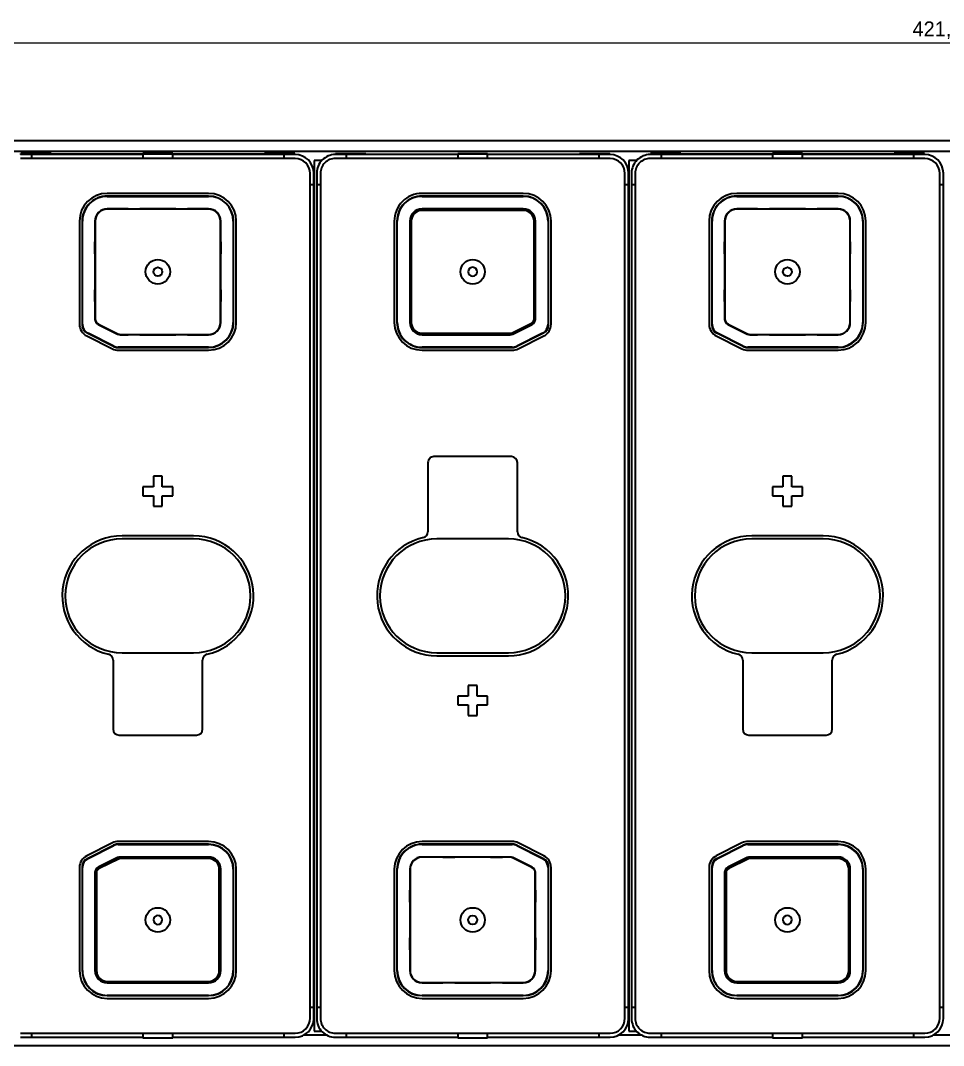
# Model space of a CAD drawing. Extents: x -1334 to -16, y -214 to 699.
# Drawn here: x -1161.3 to -1006.5, y 168.7 to 340.6 of the extents above; entities that cross this region are included whole.
import ezdxf

# ---------------------------------------------------------------- set-up
doc = ezdxf.new("R2010")
doc.units = 0
doc.dimstyles.get("Standard").update_dxf_attribs({"dimtxt": 0.18, "dimasz": 0.18, "dimexe": 0.18, "dimexo": 0.0625, "dimgap": 0.09, "dimtad": 0, "dimtih": 1, "dimtoh": 1, "dimdec": 4, "dimzin": 0, "dimdsep": 46, "dimtxsty": 'Standard', "dimcen": 0.09, "dimadec": 0, "dimazin": 0, "dimtfac": 1, "dimtdec": 4, "dimtofl": 0, "dimtmove": 0, "dimatfit": 3, "dimfxl": 1, "dimtolj": 1, "dimtzin": 0, "dimarcsym": 0})

# ---------------------------------------------------------------- blocks, each defined once
blk = doc.blocks.new('*D1')
at = {"color": 0, "lineweight": -2, "transparency": 16777216}
for p, q in [((-1217.27, 313.78), (-1217.27, 338.17)), ((-795.82, 313.78), (-795.82, 338.17)), ((-1214.77, 336.92), (-798.32, 336.92))]:
    blk.add_line(p, q, dxfattribs=at)
at = {"color": 0, "transparency": 16777216}
for points in [[(-1214.77, 337.34), (-1214.77, 336.5), (-1217.27, 336.92)], [(-798.32, 337.34), (-798.32, 336.5), (-795.82, 336.92)]]:
    blk.add_solid(points, dxfattribs=at)
at = {"layer": 'Defpoints', "color": 0, "transparency": 16777216}
for p in [(-795.82, 336.92), (-1217.27, 313.16), (-795.82, 313.16)]:
    blk.add_point(p, dxfattribs=at)
at = {"color": 0, "transparency": 16777216, "insert": (-1006.55, 339), "char_height": 2.5, "attachment_point": 5}
blk.add_mtext('421,45', dxfattribs=at)

msp = doc.modelspace()

# ---------------------------------------------------------------- linework, layer by layer
at = {"color": 7, "lineweight": 35}
for p, q in [((-1220.695, 320.538), (-791.695, 320.538)), ((-1217.771, 318.738), (-794.711, 318.738)), ((-1115.241, 317.498), (-1161.341, 317.498)), ((-1112.081, 317.148), (-1112.081, 171.148)), ((-1062.421, 317.498), (-1108.521, 317.498)), ((-1059.261, 317.148), (-1059.261, 171.148)), ((-1009.601, 317.498), (-1055.701, 317.498)), ((-1112.741, 173.298), (-1112.741, 314.998)), ((-1111.021, 314.998), (-1111.021, 173.298)), ((-1059.921, 173.298), (-1059.921, 314.998)), ((-1058.201, 314.998), (-1058.201, 173.298)), ((-1007.101, 173.298), (-1007.101, 314.998)), ((-1112.131, 175.138), (-1112.131, 313.158)), ((-1111.631, 313.158), (-1111.631, 175.138)), ((-1059.311, 175.138), (-1059.311, 313.158)), ((-1058.811, 313.158), (-1058.811, 175.138)), ((-1006.491, 175.138), (-1006.491, 313.158)), ((-1161.341, 170.798), (-1115.241, 170.798)), ((-1108.521, 170.798), (-1062.421, 170.798)), ((-1055.701, 170.798), (-1009.601, 170.798)), ((-1220.695, 168.738), (-791.695, 168.738))]:
    msp.add_line(p, q, dxfattribs=at)
at = {"color": 7, "lineweight": 35, "ltscale": 0.04725}
for p, q in [((-1159.451, 318.158), (-1161.341, 318.158)), ((-1115.241, 318.158), (-1117.131, 318.158)), ((-1106.631, 318.158), (-1108.521, 318.158)), ((-1062.421, 318.158), (-1064.311, 318.158)), ((-1053.811, 318.158), (-1055.701, 318.158)), ((-1009.601, 318.158), (-1011.491, 318.158)), ((-1112.131, 313.158), (-1112.131, 315.048)), ((-1111.631, 315.048), (-1111.631, 313.158)), ((-1059.311, 313.158), (-1059.311, 315.048)), ((-1058.811, 315.048), (-1058.811, 313.158)), ((-1006.491, 313.158), (-1006.491, 315.048)), ((-1112.131, 173.248), (-1112.131, 175.138)), ((-1111.631, 175.138), (-1111.631, 173.248)), ((-1059.311, 173.248), (-1059.311, 175.138)), ((-1058.811, 175.138), (-1058.811, 173.248)), ((-1006.491, 173.248), (-1006.491, 175.138)), ((-1161.341, 170.138), (-1159.451, 170.138)), ((-1117.131, 170.138), (-1115.241, 170.138)), ((-1108.521, 170.138), (-1106.631, 170.138)), ((-1064.311, 170.138), (-1062.421, 170.138)), ((-1055.701, 170.138), (-1053.811, 170.138)), ((-1011.491, 170.138), (-1009.601, 170.138))]:
    msp.add_line(p, q, dxfattribs=at)
at = {"color": 7, "lineweight": 35, "ltscale": 0.00475}
for p, q in [((-1161.292, 318.158), (-1161.292, 318.348)), ((-1115.292, 318.158), (-1115.292, 318.348)), ((-1108.471, 318.158), (-1108.471, 318.348)), ((-1062.471, 318.158), (-1062.471, 318.348)), ((-1055.651, 318.158), (-1055.651, 318.348)), ((-1009.651, 318.158), (-1009.651, 318.348))]:
    msp.add_line(p, q, dxfattribs=at)
at = {"color": 7, "lineweight": 35, "ltscale": 0.127252}
for p, q in [((-1156.201, 318.348), (-1161.292, 318.348)), ((-1050.561, 318.348), (-1055.651, 318.348))]:
    msp.add_line(p, q, dxfattribs=at)
at = {"color": 7, "lineweight": 35, "ltscale": 0.466498}
for p, q in [((-1140.792, 318.158), (-1159.451, 318.158)), ((-1035.151, 318.158), (-1053.811, 318.158)), ((-1159.451, 170.138), (-1140.792, 170.138)), ((-1053.811, 170.138), (-1035.151, 170.138))]:
    msp.add_line(p, q, dxfattribs=at)
at = {"color": 7, "lineweight": 35, "ltscale": 0.0165}
for p, q in [((-1159.451, 317.498), (-1159.451, 318.158)), ((-1117.131, 318.158), (-1117.131, 317.498)), ((-1106.631, 317.498), (-1106.631, 318.158)), ((-1064.311, 318.158), (-1064.311, 317.498)), ((-1053.811, 317.498), (-1053.811, 318.158)), ((-1011.491, 318.158), (-1011.491, 317.498)), ((-1159.451, 170.138), (-1159.451, 170.798)), ((-1117.131, 170.798), (-1117.131, 170.138)), ((-1106.631, 170.138), (-1106.631, 170.798)), ((-1064.311, 170.798), (-1064.311, 170.138)), ((-1053.811, 170.138), (-1053.811, 170.798)), ((-1011.491, 170.798), (-1011.491, 170.138))]:
    msp.add_line(p, q, dxfattribs=at)
at = {"color": 7, "lineweight": 35, "ltscale": 0.0025}
for p, q in [((-1156.201, 318.248), (-1156.201, 318.348)), ((-1140.792, 318.248), (-1140.792, 318.348)), ((-1135.792, 318.248), (-1135.792, 318.348)), ((-1120.381, 318.248), (-1120.381, 318.348)), ((-1103.381, 318.248), (-1103.381, 318.348)), ((-1087.971, 318.248), (-1087.971, 318.348)), ((-1082.971, 318.248), (-1082.971, 318.348)), ((-1067.561, 318.248), (-1067.561, 318.348)), ((-1050.561, 318.248), (-1050.561, 318.348)), ((-1035.151, 318.248), (-1035.151, 318.348)), ((-1030.151, 318.248), (-1030.151, 318.348)), ((-1014.741, 318.248), (-1014.741, 318.348))]:
    msp.add_line(p, q, dxfattribs=at)
at = {"color": 7, "lineweight": 35, "ltscale": 0.385248}
for p, q in [((-1140.792, 318.248), (-1156.201, 318.248)), ((-1035.151, 318.248), (-1050.561, 318.248))]:
    msp.add_line(p, q, dxfattribs=at)
at = {"color": 7, "lineweight": 35, "ltscale": 0.125}
for p, q in [((-1135.792, 318.348), (-1140.792, 318.348)), ((-1135.792, 318.248), (-1140.792, 318.248)), ((-1087.971, 318.348), (-1082.971, 318.348)), ((-1082.971, 318.248), (-1087.971, 318.248)), ((-1030.151, 318.348), (-1035.151, 318.348)), ((-1030.151, 318.248), (-1035.151, 318.248)), ((-1140.792, 170.048), (-1135.792, 170.048)), ((-1087.971, 170.048), (-1082.971, 170.048)), ((-1035.151, 170.048), (-1030.151, 170.048))]:
    msp.add_line(p, q, dxfattribs=at)
at = {"color": 7, "lineweight": 35, "ltscale": 0.01875}
for p, q in [((-1140.792, 318.248), (-1140.792, 317.498)), ((-1135.792, 317.498), (-1135.792, 318.248)), ((-1087.971, 318.248), (-1087.971, 317.498)), ((-1082.971, 317.498), (-1082.971, 318.248)), ((-1035.151, 318.248), (-1035.151, 317.498)), ((-1030.151, 317.498), (-1030.151, 318.248)), ((-1140.792, 170.798), (-1140.792, 170.048)), ((-1135.792, 170.048), (-1135.792, 170.798)), ((-1087.971, 170.798), (-1087.971, 170.048)), ((-1082.971, 170.048), (-1082.971, 170.798)), ((-1035.151, 170.798), (-1035.151, 170.048)), ((-1030.151, 170.048), (-1030.151, 170.798))]:
    msp.add_line(p, q, dxfattribs=at)
at = {"color": 7, "lineweight": 35, "ltscale": 0.385251}
for p, q in [((-1120.381, 318.248), (-1135.792, 318.248)), ((-1103.381, 318.248), (-1087.971, 318.248)), ((-1082.971, 318.248), (-1067.561, 318.248)), ((-1014.741, 318.248), (-1030.151, 318.248))]:
    msp.add_line(p, q, dxfattribs=at)
at = {"color": 7, "lineweight": 35, "ltscale": 0.466501}
for p, q in [((-1117.131, 318.158), (-1135.792, 318.158)), ((-1087.971, 318.158), (-1106.631, 318.158)), ((-1064.311, 318.158), (-1082.971, 318.158)), ((-1011.491, 318.158), (-1030.151, 318.158)), ((-1135.792, 170.138), (-1117.131, 170.138)), ((-1106.631, 170.138), (-1087.971, 170.138)), ((-1082.971, 170.138), (-1064.311, 170.138)), ((-1030.151, 170.138), (-1011.491, 170.138))]:
    msp.add_line(p, q, dxfattribs=at)
at = {"color": 7, "lineweight": 35, "ltscale": 0.127249}
for p, q in [((-1115.292, 318.348), (-1120.381, 318.348)), ((-1108.471, 318.348), (-1103.381, 318.348)), ((-1067.561, 318.348), (-1062.471, 318.348)), ((-1009.651, 318.348), (-1014.741, 318.348))]:
    msp.add_line(p, q, dxfattribs=at)
at = {"color": 7, "lineweight": 35, "ltscale": 0.03165}
for p, q in [((-1110.815, 317.148), (-1112.081, 317.148)), ((-1112.081, 171.148), (-1110.815, 171.148))]:
    msp.add_line(p, q, dxfattribs=at)
at = {"color": 7, "lineweight": 35, "ltscale": 0.031653}
for p, q in [((-1057.995, 317.148), (-1059.261, 317.148)), ((-1059.261, 171.148), (-1057.995, 171.148))]:
    msp.add_line(p, q, dxfattribs=at)
at = {"color": 7, "lineweight": 35, "ltscale": 0.01525}
for p, q in [((-1112.741, 313.158), (-1112.131, 313.158)), ((-1111.631, 313.158), (-1111.021, 313.158)), ((-1059.921, 313.158), (-1059.311, 313.158)), ((-1058.811, 313.158), (-1058.201, 313.158)), ((-1007.101, 313.158), (-1006.491, 313.158)), ((-1112.131, 175.138), (-1112.741, 175.138)), ((-1111.021, 175.138), (-1111.631, 175.138)), ((-1059.311, 175.138), (-1059.921, 175.138)), ((-1058.201, 175.138), (-1058.811, 175.138)), ((-1006.491, 175.138), (-1007.101, 175.138))]:
    msp.add_line(p, q, dxfattribs=at)
at = {"color": 7, "lineweight": 35, "ltscale": 0.425}
for p, q in [((-1129.792, 311.648), (-1146.792, 311.648)), ((-1129.792, 311.198), (-1146.792, 311.198)), ((-1076.971, 311.648), (-1093.971, 311.648)), ((-1076.971, 311.198), (-1093.971, 311.198)), ((-1024.151, 311.648), (-1041.151, 311.648)), ((-1024.151, 311.198), (-1041.151, 311.198)), ((-1146.792, 311.148), (-1129.792, 311.148)), ((-1093.971, 311.148), (-1076.971, 311.148)), ((-1041.151, 311.148), (-1024.151, 311.148)), ((-1129.792, 308.998), (-1146.792, 308.998)), ((-1076.971, 309.048), (-1093.971, 309.048)), ((-1076.971, 308.998), (-1093.971, 308.998)), ((-1076.971, 308.798), (-1093.971, 308.798)), ((-1024.151, 308.998), (-1041.151, 308.998)), ((-1127.792, 289.998), (-1127.792, 306.998)), ((-1125.641, 306.998), (-1125.641, 289.998)), ((-1125.591, 289.998), (-1125.591, 306.998)), ((-1125.141, 289.998), (-1125.141, 306.998)), ((-1098.621, 306.998), (-1098.621, 289.998)), ((-1098.171, 306.998), (-1098.171, 289.998)), ((-1098.121, 289.998), (-1098.121, 306.998)), ((-1096.021, 306.998), (-1096.021, 289.998)), ((-1095.971, 306.998), (-1095.971, 289.998)), ((-1095.771, 306.998), (-1095.771, 289.998)), ((-1022.151, 289.998), (-1022.151, 306.998)), ((-1020.001, 306.998), (-1020.001, 289.998)), ((-1019.951, 289.998), (-1019.951, 306.998)), ((-1019.501, 289.998), (-1019.501, 306.998)), ((-1127.991, 181.298), (-1127.991, 198.298)), ((-1127.792, 181.298), (-1127.792, 198.298)), ((-1127.741, 181.298), (-1127.741, 198.298)), ((-1125.641, 198.298), (-1125.641, 181.298)), ((-1125.591, 181.298), (-1125.591, 198.298)), ((-1125.141, 181.298), (-1125.141, 198.298)), ((-1098.621, 198.298), (-1098.621, 181.298)), ((-1098.171, 198.298), (-1098.171, 181.298)), ((-1098.121, 181.298), (-1098.121, 198.298)), ((-1095.971, 198.298), (-1095.971, 181.298)), ((-1022.351, 181.298), (-1022.351, 198.298)), ((-1022.151, 181.298), (-1022.151, 198.298)), ((-1022.101, 181.298), (-1022.101, 198.298)), ((-1020.001, 198.298), (-1020.001, 181.298)), ((-1019.951, 181.298), (-1019.951, 198.298)), ((-1019.501, 181.298), (-1019.501, 198.298)), ((-1146.792, 179.498), (-1129.792, 179.498)), ((-1146.792, 179.298), (-1129.792, 179.298)), ((-1146.792, 179.248), (-1129.792, 179.248)), ((-1093.971, 179.298), (-1076.971, 179.298)), ((-1041.151, 179.498), (-1024.151, 179.498)), ((-1041.151, 179.298), (-1024.151, 179.298)), ((-1041.151, 179.248), (-1024.151, 179.248)), ((-1129.792, 177.148), (-1146.792, 177.148)), ((-1146.792, 177.098), (-1129.792, 177.098)), ((-1076.971, 177.148), (-1093.971, 177.148)), ((-1093.971, 177.098), (-1076.971, 177.098)), ((-1024.151, 177.148), (-1041.151, 177.148)), ((-1041.151, 177.098), (-1024.151, 177.098)), ((-1146.792, 176.648), (-1129.792, 176.648)), ((-1093.971, 176.648), (-1076.971, 176.648)), ((-1041.151, 176.648), (-1024.151, 176.648))]:
    msp.add_line(p, q, dxfattribs=at)
at = {"color": 7, "lineweight": 35, "ltscale": 0.0875}
for p, q in [((-1143.292, 309.048), (-1146.792, 309.048)), ((-1129.792, 309.048), (-1133.292, 309.048)), ((-1037.651, 309.048), (-1041.151, 309.048)), ((-1024.151, 309.048), (-1027.651, 309.048)), ((-1148.841, 306.998), (-1148.841, 303.498)), ((-1127.741, 303.498), (-1127.741, 306.998)), ((-1043.201, 306.998), (-1043.201, 303.498)), ((-1022.101, 303.498), (-1022.101, 306.998)), ((-1127.741, 289.998), (-1127.741, 293.498)), ((-1022.101, 289.998), (-1022.101, 293.498)), ((-1133.292, 287.948), (-1129.792, 287.948)), ((-1027.651, 287.948), (-1024.151, 287.948)), ((-1090.471, 200.348), (-1093.971, 200.348)), ((-1096.021, 198.298), (-1096.021, 194.798)), ((-1096.021, 184.798), (-1096.021, 181.298)), ((-1074.921, 181.298), (-1074.921, 184.798)), ((-1093.971, 179.248), (-1090.471, 179.248)), ((-1080.471, 179.248), (-1076.971, 179.248))]:
    msp.add_line(p, q, dxfattribs=at)
at = {"color": 7, "lineweight": 35, "ltscale": 0.05}
for p, q in [((-1143.292, 309.048), (-1141.292, 309.048)), ((-1135.292, 309.048), (-1133.292, 309.048)), ((-1037.651, 309.048), (-1035.651, 309.048)), ((-1029.651, 309.048), (-1027.651, 309.048)), ((-1148.841, 301.498), (-1148.841, 303.498)), ((-1127.741, 303.498), (-1127.741, 301.498)), ((-1043.201, 301.498), (-1043.201, 303.498)), ((-1022.101, 303.498), (-1022.101, 301.498)), ((-1148.841, 293.498), (-1148.841, 295.498)), ((-1127.741, 295.498), (-1127.741, 293.498)), ((-1043.201, 293.498), (-1043.201, 295.498)), ((-1022.101, 295.498), (-1022.101, 293.498)), ((-1141.292, 287.948), (-1143.292, 287.948)), ((-1133.292, 287.948), (-1135.292, 287.948)), ((-1035.651, 287.948), (-1037.651, 287.948)), ((-1027.651, 287.948), (-1029.651, 287.948)), ((-1090.471, 200.348), (-1088.471, 200.348)), ((-1082.471, 200.348), (-1080.471, 200.348)), ((-1096.021, 192.798), (-1096.021, 194.798)), ((-1074.921, 194.798), (-1074.921, 192.798)), ((-1096.021, 184.798), (-1096.021, 186.798)), ((-1074.921, 186.798), (-1074.921, 184.798)), ((-1088.471, 179.248), (-1090.471, 179.248)), ((-1080.471, 179.248), (-1082.471, 179.248))]:
    msp.add_line(p, q, dxfattribs=at)
at = {"color": 7, "lineweight": 35, "ltscale": 0.00125}
for p, q in [((-1143.292, 308.998), (-1143.292, 309.048)), ((-1141.292, 309.048), (-1141.292, 308.998)), ((-1135.292, 308.998), (-1135.292, 309.048)), ((-1133.292, 309.048), (-1133.292, 308.998)), ((-1037.651, 308.998), (-1037.651, 309.048)), ((-1035.651, 309.048), (-1035.651, 308.998)), ((-1029.651, 308.998), (-1029.651, 309.048)), ((-1027.651, 309.048), (-1027.651, 308.998)), ((-1143.292, 287.948), (-1143.292, 287.998)), ((-1141.292, 287.998), (-1141.292, 287.948)), ((-1135.292, 287.948), (-1135.292, 287.998)), ((-1133.292, 287.998), (-1133.292, 287.948)), ((-1037.651, 287.948), (-1037.651, 287.998)), ((-1035.651, 287.998), (-1035.651, 287.948)), ((-1029.651, 287.948), (-1029.651, 287.998)), ((-1027.651, 287.998), (-1027.651, 287.948)), ((-1090.471, 200.298), (-1090.471, 200.348)), ((-1088.471, 200.348), (-1088.471, 200.298)), ((-1082.471, 200.298), (-1082.471, 200.348)), ((-1080.471, 200.348), (-1080.471, 200.298)), ((-1090.471, 179.248), (-1090.471, 179.298)), ((-1088.471, 179.298), (-1088.471, 179.248)), ((-1082.471, 179.248), (-1082.471, 179.298)), ((-1080.471, 179.298), (-1080.471, 179.248))]:
    msp.add_line(p, q, dxfattribs=at)
at = {"color": 7, "lineweight": 35, "ltscale": 0.15}
for p, q in [((-1135.292, 309.048), (-1141.292, 309.048)), ((-1029.651, 309.048), (-1035.651, 309.048)), ((-1148.841, 301.498), (-1148.841, 295.498)), ((-1127.741, 295.498), (-1127.741, 301.498)), ((-1043.201, 301.498), (-1043.201, 295.498)), ((-1022.101, 295.498), (-1022.101, 301.498)), ((-1141.292, 287.948), (-1135.292, 287.948)), ((-1035.651, 287.948), (-1029.651, 287.948)), ((-1082.471, 200.348), (-1088.471, 200.348)), ((-1096.021, 192.798), (-1096.021, 186.798)), ((-1074.921, 186.798), (-1074.921, 192.798)), ((-1088.471, 179.248), (-1082.471, 179.248))]:
    msp.add_line(p, q, dxfattribs=at)
at = {"color": 7, "lineweight": 13, "ltscale": 0.005}
for p, q in [((-1093.971, 308.798), (-1093.971, 308.998)), ((-1076.971, 308.798), (-1076.971, 308.998)), ((-1093.971, 288.198), (-1093.971, 287.998)), ((-1079.208, 288.198), (-1079.208, 287.998)), ((-1144.555, 200.098), (-1144.555, 200.298)), ((-1129.792, 200.098), (-1129.792, 200.298)), ((-1038.915, 200.098), (-1038.915, 200.298)), ((-1024.151, 200.098), (-1024.151, 200.298)), ((-1148.149, 198.395), (-1148.239, 198.574)), ((-1146.792, 179.498), (-1146.792, 179.298)), ((-1129.792, 179.498), (-1129.792, 179.298)), ((-1041.151, 179.498), (-1041.151, 179.298)), ((-1024.151, 179.498), (-1024.151, 179.298))]:
    msp.add_line(p, q, dxfattribs=at)
at = {"color": 7, "lineweight": 35, "ltscale": 0.43243}
for p, q in [((-1151.441, 306.998), (-1151.441, 289.7)), ((-1150.941, 289.7), (-1150.941, 306.998)), ((-1072.821, 306.998), (-1072.821, 289.7)), ((-1072.321, 289.7), (-1072.321, 306.998)), ((-1045.802, 306.998), (-1045.802, 289.7)), ((-1045.302, 289.7), (-1045.302, 306.998))]:
    msp.add_line(p, q, dxfattribs=at)
at = {"color": 7, "lineweight": 35, "ltscale": 0.436823}
for p, q in [((-1150.991, 306.998), (-1150.991, 289.525)), ((-1072.771, 289.525), (-1072.771, 306.998)), ((-1045.351, 306.998), (-1045.351, 289.525))]:
    msp.add_line(p, q, dxfattribs=at)
at = {"color": 7, "lineweight": 35, "ltscale": 0.40955}
for p, q in [((-1148.792, 306.998), (-1148.792, 290.616)), ((-1075.171, 290.616), (-1075.171, 306.998)), ((-1074.971, 290.616), (-1074.971, 306.998)), ((-1043.151, 306.998), (-1043.151, 290.616))]:
    msp.add_line(p, q, dxfattribs=at)
at = {"color": 7, "lineweight": 13, "ltscale": 0.004999}
for p, q in [((-1095.771, 306.998), (-1095.971, 306.998)), ((-1075.171, 306.998), (-1074.971, 306.998)), ((-1075.171, 290.616), (-1074.971, 290.616)), ((-1095.771, 289.998), (-1095.971, 289.998)), ((-1075.614, 289.9), (-1075.524, 289.721)), ((-1039.273, 200.013), (-1039.363, 200.192)), ((-1127.991, 198.298), (-1127.792, 198.298)), ((-1042.509, 198.395), (-1042.599, 198.574)), ((-1022.351, 198.298), (-1022.151, 198.298)), ((-1127.991, 181.298), (-1127.792, 181.298)), ((-1022.351, 181.298), (-1022.151, 181.298))]:
    msp.add_line(p, q, dxfattribs=at)
at = {"color": 7, "lineweight": 35, "ltscale": 0.410799}
for p, q in [((-1074.921, 290.566), (-1074.921, 306.998)), ((-1148.841, 197.73), (-1148.841, 181.298)), ((-1043.201, 197.73), (-1043.201, 181.298))]:
    msp.add_line(p, q, dxfattribs=at)
at = {"color": 7, "lineweight": 35, "ltscale": 0.001248}
for p, q in [((-1148.841, 303.498), (-1148.792, 303.498)), ((-1043.201, 303.498), (-1043.151, 303.498)), ((-1148.792, 301.498), (-1148.841, 301.498)), ((-1043.151, 301.498), (-1043.201, 301.498)), ((-1148.841, 295.498), (-1148.792, 295.498)), ((-1043.201, 295.498), (-1043.151, 295.498)), ((-1148.792, 293.498), (-1148.841, 293.498)), ((-1043.151, 293.498), (-1043.201, 293.498))]:
    msp.add_line(p, q, dxfattribs=at)
at = {"color": 7, "lineweight": 35, "ltscale": 0.001251}
for p, q in [((-1127.792, 303.498), (-1127.741, 303.498)), ((-1022.151, 303.498), (-1022.101, 303.498)), ((-1127.741, 301.498), (-1127.792, 301.498)), ((-1022.101, 301.498), (-1022.151, 301.498)), ((-1127.792, 295.498), (-1127.741, 295.498)), ((-1022.151, 295.498), (-1022.101, 295.498)), ((-1127.741, 293.498), (-1127.792, 293.498)), ((-1022.101, 293.498), (-1022.151, 293.498)), ((-1096.021, 194.798), (-1095.971, 194.798)), ((-1074.971, 194.798), (-1074.921, 194.798)), ((-1095.971, 192.798), (-1096.021, 192.798)), ((-1074.921, 192.798), (-1074.971, 192.798)), ((-1096.021, 186.798), (-1095.971, 186.798)), ((-1074.971, 186.798), (-1074.921, 186.798)), ((-1095.971, 184.798), (-1096.021, 184.798)), ((-1074.921, 184.798), (-1074.971, 184.798))]:
    msp.add_line(p, q, dxfattribs=at)
at = {"color": 7, "lineweight": 35, "ltscale": 0.073299}
for p, q in [((-1148.841, 293.498), (-1148.841, 290.566)), ((-1043.201, 293.498), (-1043.201, 290.566)), ((-1074.921, 194.798), (-1074.921, 197.73))]:
    msp.add_line(p, q, dxfattribs=at)
at = {"color": 7, "lineweight": 35, "ltscale": 0.090451}
for p, q in [((-1148.289, 289.671), (-1145.053, 288.053)), ((-1148.239, 289.721), (-1145.003, 288.103)), ((-1078.85, 288.282), (-1075.614, 289.9)), ((-1078.71, 288.053), (-1075.474, 289.671)), ((-1042.649, 289.671), (-1039.413, 288.053)), ((-1042.599, 289.721), (-1039.363, 288.103)), ((-1145.053, 200.242), (-1148.289, 198.624)), ((-1145.003, 200.192), (-1148.239, 198.574)), ((-1144.913, 200.013), (-1148.149, 198.395)), ((-1075.474, 198.624), (-1078.71, 200.242)), ((-1039.413, 200.242), (-1042.649, 198.624)), ((-1039.363, 200.192), (-1042.599, 198.574)), ((-1039.273, 200.013), (-1042.509, 198.395))]:
    msp.add_line(p, q, dxfattribs=at)
at = {"color": 7, "lineweight": 35, "ltscale": 0.090449}
for p, q in [((-1078.76, 288.103), (-1075.524, 289.721)), ((-1075.524, 198.574), (-1078.76, 200.192))]:
    msp.add_line(p, q, dxfattribs=at)
at = {"color": 7, "lineweight": 35, "ltscale": 0.120347}
for p, q in [((-1150.225, 287.733), (-1145.92, 285.58)), ((-1145.92, 202.715), (-1150.225, 200.563))]:
    msp.add_line(p, q, dxfattribs=at)
at = {"color": 7, "lineweight": 35, "ltscale": 0.124496}
for p, q in [((-1145.708, 285.956), (-1150.162, 288.183)), ((-1073.601, 288.183), (-1078.055, 285.956)), ((-1040.068, 285.956), (-1044.522, 288.183)), ((-1150.162, 200.112), (-1145.708, 202.339)), ((-1078.055, 202.339), (-1073.601, 200.112)), ((-1044.522, 200.112), (-1040.068, 202.339))]:
    msp.add_line(p, q, dxfattribs=at)
at = {"color": 7, "lineweight": 35, "ltscale": 0.120344}
for p, q in [((-1145.696, 286.027), (-1150.002, 288.18)), ((-1073.761, 288.18), (-1078.067, 286.027)), ((-1077.843, 285.58), (-1073.538, 287.733)), ((-1044.585, 287.733), (-1040.28, 285.58)), ((-1040.056, 286.027), (-1044.362, 288.18)), ((-1150.002, 200.115), (-1145.696, 202.268)), ((-1078.067, 202.268), (-1073.761, 200.115)), ((-1073.538, 200.563), (-1077.843, 202.715)), ((-1040.28, 202.715), (-1044.585, 200.563)), ((-1044.362, 200.115), (-1040.056, 202.268))]:
    msp.add_line(p, q, dxfattribs=at)
at = {"color": 7, "lineweight": 35, "ltscale": 0.032846}
for p, q in [((-1144.605, 287.948), (-1143.292, 287.948)), ((-1038.965, 287.948), (-1037.651, 287.948))]:
    msp.add_line(p, q, dxfattribs=at)
at = {"color": 7, "lineweight": 35, "ltscale": 0.369098}
for p, q in [((-1144.555, 287.998), (-1129.792, 287.998)), ((-1093.971, 288.198), (-1079.208, 288.198)), ((-1093.971, 287.998), (-1079.208, 287.998)), ((-1038.915, 287.998), (-1024.151, 287.998)), ((-1129.792, 200.298), (-1144.555, 200.298)), ((-1129.792, 200.098), (-1144.555, 200.098)), ((-1079.208, 200.298), (-1093.971, 200.298)), ((-1024.151, 200.298), (-1038.915, 200.298)), ((-1024.151, 200.098), (-1038.915, 200.098))]:
    msp.add_line(p, q, dxfattribs=at)
at = {"color": 7, "lineweight": 35, "ltscale": 0.370349}
msp.add_line((-1093.971, 287.948), (-1079.157, 287.948), dxfattribs=at)
at = {"color": 7, "lineweight": 13, "ltscale": 0.005001}
for p, q in [((-1078.85, 288.282), (-1078.76, 288.103)), ((-1144.913, 200.013), (-1145.003, 200.192))]:
    msp.add_line(p, q, dxfattribs=at)
at = {"color": 7, "lineweight": 35, "ltscale": 0.381146}
for p, q in [((-1145.037, 285.798), (-1129.792, 285.798)), ((-1093.971, 285.798), (-1078.726, 285.798)), ((-1039.397, 285.798), (-1024.151, 285.798)), ((-1129.792, 202.498), (-1145.037, 202.498)), ((-1078.726, 202.498), (-1093.971, 202.498)), ((-1024.151, 202.498), (-1039.397, 202.498))]:
    msp.add_line(p, q, dxfattribs=at)
at = {"color": 7, "lineweight": 35, "ltscale": 0.37861}
for p, q in [((-1129.792, 285.848), (-1144.936, 285.848)), ((-1078.827, 285.848), (-1093.971, 285.848)), ((-1024.151, 285.848), (-1039.296, 285.848)), ((-1144.936, 285.348), (-1129.792, 285.348)), ((-1093.971, 285.348), (-1078.827, 285.348)), ((-1039.296, 285.348), (-1024.151, 285.348)), ((-1129.792, 202.948), (-1144.936, 202.948)), ((-1078.827, 202.948), (-1093.971, 202.948)), ((-1024.151, 202.948), (-1039.296, 202.948)), ((-1144.936, 202.448), (-1129.792, 202.448)), ((-1093.971, 202.448), (-1078.827, 202.448)), ((-1039.296, 202.448), (-1024.151, 202.448))]:
    msp.add_line(p, q, dxfattribs=at)
at = {"color": 7, "lineweight": 35, "ltscale": 0.289663}
for p, q in [((-1092.971, 266.498), (-1092.971, 254.911)), ((-1077.971, 254.911), (-1077.971, 266.498)), ((-1145.792, 233.384), (-1145.792, 221.798)), ((-1130.792, 221.798), (-1130.792, 233.384)), ((-1040.151, 233.384), (-1040.151, 221.798)), ((-1025.151, 221.798), (-1025.151, 233.384))]:
    msp.add_line(p, q, dxfattribs=at)
at = {"color": 7, "lineweight": 35, "ltscale": 0.325}
for p, q in [((-1078.971, 267.498), (-1091.971, 267.498)), ((-1144.792, 220.798), (-1131.792, 220.798)), ((-1039.151, 220.798), (-1026.151, 220.798))]:
    msp.add_line(p, q, dxfattribs=at)
at = {"color": 7, "lineweight": 35, "ltscale": 0.04375}
for p, q in [((-1139.042, 264.198), (-1139.042, 262.448)), ((-1137.542, 262.448), (-1137.542, 264.198)), ((-1033.401, 264.198), (-1033.401, 262.448)), ((-1031.901, 262.448), (-1031.901, 264.198)), ((-1139.042, 262.448), (-1140.792, 262.448)), ((-1135.792, 262.448), (-1137.542, 262.448)), ((-1033.401, 262.448), (-1035.151, 262.448)), ((-1030.151, 262.448), (-1031.901, 262.448)), ((-1140.792, 260.948), (-1139.042, 260.948)), ((-1139.042, 260.948), (-1139.042, 259.198)), ((-1137.542, 260.948), (-1135.792, 260.948)), ((-1137.542, 259.198), (-1137.542, 260.948)), ((-1035.151, 260.948), (-1033.401, 260.948)), ((-1033.401, 260.948), (-1033.401, 259.198)), ((-1031.901, 260.948), (-1030.151, 260.948)), ((-1031.901, 259.198), (-1031.901, 260.948)), ((-1086.221, 229.098), (-1086.221, 227.348)), ((-1084.721, 227.348), (-1084.721, 229.098)), ((-1086.221, 227.348), (-1087.971, 227.348)), ((-1082.971, 227.348), (-1084.721, 227.348)), ((-1087.971, 225.848), (-1086.221, 225.848)), ((-1086.221, 225.848), (-1086.221, 224.098)), ((-1084.721, 225.848), (-1082.971, 225.848)), ((-1084.721, 224.098), (-1084.721, 225.848))]:
    msp.add_line(p, q, dxfattribs=at)
at = {"color": 7, "lineweight": 35, "ltscale": 0.0375}
for p, q in [((-1137.542, 264.198), (-1139.042, 264.198)), ((-1031.901, 264.198), (-1033.401, 264.198)), ((-1140.792, 262.448), (-1140.792, 260.948)), ((-1135.792, 260.948), (-1135.792, 262.448)), ((-1035.151, 262.448), (-1035.151, 260.948)), ((-1030.151, 260.948), (-1030.151, 262.448)), ((-1139.042, 259.198), (-1137.542, 259.198)), ((-1033.401, 259.198), (-1031.901, 259.198)), ((-1084.721, 229.098), (-1086.221, 229.098)), ((-1087.971, 227.348), (-1087.971, 225.848)), ((-1082.971, 225.848), (-1082.971, 227.348)), ((-1086.221, 224.098), (-1084.721, 224.098))]:
    msp.add_line(p, q, dxfattribs=at)
at = {"color": 7, "lineweight": 35, "ltscale": 0.3}
for p, q in [((-1132.292, 254.198), (-1144.292, 254.198)), ((-1132.292, 253.698), (-1144.292, 253.698)), ((-1079.471, 253.698), (-1091.471, 253.698)), ((-1026.651, 254.198), (-1038.651, 254.198)), ((-1026.651, 253.698), (-1038.651, 253.698)), ((-1144.292, 234.598), (-1132.292, 234.598)), ((-1091.471, 234.598), (-1079.471, 234.598)), ((-1091.471, 234.098), (-1079.471, 234.098)), ((-1038.651, 234.598), (-1026.651, 234.598))]:
    msp.add_line(p, q, dxfattribs=at)
at = {"color": 7, "lineweight": 35, "ltscale": 0.370346}
for p, q in [((-1129.792, 200.348), (-1144.605, 200.348)), ((-1024.151, 200.348), (-1038.965, 200.348))]:
    msp.add_line(p, q, dxfattribs=at)
at = {"color": 7, "lineweight": 35, "ltscale": 0.032849}
msp.add_line((-1079.157, 200.348), (-1080.471, 200.348), dxfattribs=at)
at = {"color": 7, "lineweight": 35, "ltscale": 0.432431}
for p, q in [((-1151.441, 198.595), (-1151.441, 181.298)), ((-1150.941, 181.298), (-1150.941, 198.595)), ((-1072.821, 198.595), (-1072.821, 181.298)), ((-1072.321, 181.298), (-1072.321, 198.595)), ((-1045.802, 198.595), (-1045.802, 181.298)), ((-1045.302, 181.298), (-1045.302, 198.595))]:
    msp.add_line(p, q, dxfattribs=at)
at = {"color": 7, "lineweight": 35, "ltscale": 0.436824}
for p, q in [((-1150.991, 198.771), (-1150.991, 181.298)), ((-1072.771, 181.298), (-1072.771, 198.771)), ((-1045.351, 198.771), (-1045.351, 181.298))]:
    msp.add_line(p, q, dxfattribs=at)
at = {"color": 7, "lineweight": 35, "ltscale": 0.409549}
for p, q in [((-1148.792, 197.68), (-1148.792, 181.298)), ((-1148.591, 197.68), (-1148.591, 181.298)), ((-1074.971, 181.298), (-1074.971, 197.68)), ((-1043.151, 197.68), (-1043.151, 181.298)), ((-1042.951, 197.68), (-1042.951, 181.298))]:
    msp.add_line(p, q, dxfattribs=at)
at = {"color": 7, "lineweight": 13, "ltscale": 0.005002}
for p, q in [((-1148.591, 197.68), (-1148.792, 197.68)), ((-1042.951, 197.68), (-1043.151, 197.68)), ((-1148.591, 181.298), (-1148.792, 181.298)), ((-1042.951, 181.298), (-1043.151, 181.298))]:
    msp.add_line(p, q, dxfattribs=at)
at = {"color": 7, "lineweight": 35, "ltscale": 0.091711}
msp.add_line((-1113.716, 170.538), (-1110.047, 170.538), dxfattribs=at)
at = {"color": 7, "lineweight": 35, "ltscale": 0.091708}
msp.add_line((-1060.896, 170.538), (-1057.227, 170.538), dxfattribs=at)
at = {"color": 7, "lineweight": 35, "ltscale": 0.09171}
msp.add_line((-1008.076, 170.538), (-1004.407, 170.538), dxfattribs=at)
at = {"color": 7, "lineweight": 35}
for centre, radius in [((-1138.292, 298.498), 2.05), ((-1138.292, 298.498), 0.75), ((-1085.471, 298.498), 2.05), ((-1032.651, 298.498), 2.05), ((-1032.651, 298.498), 0.75), ((-1138.292, 189.798), 2.05), ((-1085.471, 189.798), 2.05), ((-1032.651, 189.798), 2.05), ((-1085.471, 189.798), 0.75)]:
    msp.add_circle(centre, radius, dxfattribs=at)
for centre, radius, start, end in [((-1115.241, 315.048), 3.11, 0, 90), ((-1108.521, 315.048), 3.11, 90, 180.00001), ((-1062.421, 315.048), 3.11, 0, 90), ((-1055.701, 315.048), 3.11, 90, 180.00001), ((-1009.601, 315.048), 3.11, 0, 90), ((-1115.241, 314.998), 2.5, 0, 90), ((-1108.521, 314.998), 2.5, 90, 180.00001), ((-1062.421, 314.998), 2.5, 0, 90), ((-1055.701, 314.998), 2.5, 90, 180.00001), ((-1009.601, 314.998), 2.5, 0, 90), ((-1146.792, 306.998), 4.65, 90, 179.99999), ((-1146.792, 306.998), 4.2, 90, 180.00001), ((-1129.792, 306.998), 4.65, 360, 90), ((-1129.792, 306.998), 4.2, 360, 90), ((-1093.971, 306.998), 4.65, 90, 180.00001), ((-1093.971, 306.998), 4.2, 90, 180.00001), ((-1076.971, 306.998), 4.65, 0, 90), ((-1076.971, 306.998), 4.2, 360, 90), ((-1041.151, 306.998), 4.65, 90, 179.99999), ((-1041.151, 306.998), 4.2, 90, 180.00001), ((-1024.151, 306.998), 4.65, 360, 90), ((-1024.151, 306.998), 4.2, 360, 90), ((-1146.792, 306.998), 4.15, 90, 180.00001), ((-1129.792, 306.998), 4.15, 0, 90), ((-1093.971, 306.998), 4.15, 90, 180.00001), ((-1076.971, 306.998), 4.15, 0, 90), ((-1041.151, 306.998), 4.15, 90, 180.00001), ((-1024.151, 306.998), 4.15, 0, 90), ((-1146.792, 306.998), 2.05, 90, 180.00001), ((-1146.792, 306.998), 2, 90, 179.99999), ((-1129.792, 306.998), 2.05, 0, 90), ((-1129.792, 306.998), 2, 0, 90), ((-1093.971, 306.998), 2.05, 90, 179.99999), ((-1093.971, 306.998), 2, 90, 180.00001), ((-1093.971, 306.998), 1.8, 90, 180.00001), ((-1076.971, 306.998), 2.05, 0, 90), ((-1076.971, 306.998), 2, 360, 90), ((-1076.971, 306.998), 1.8, 360, 90), ((-1041.151, 306.998), 2.05, 90, 180.00001), ((-1041.151, 306.998), 2, 90, 179.99999), ((-1024.151, 306.998), 2.05, 0, 90), ((-1024.151, 306.998), 2, 0, 90), ((-1085.471, 298.498), 0.75, 90.01945, 89.94167), ((-1147.841, 290.566), 1, 180.00001, 243.43495), ((-1147.792, 290.616), 1, 179.99999, 243.43495), ((-1075.971, 290.616), 0.8, 296.56505, 360), ((-1075.971, 290.616), 1, 296.56505, 360), ((-1075.921, 290.566), 1, 296.56505, 360), ((-1042.201, 290.566), 1, 180.00001, 243.43495), ((-1042.151, 290.616), 1, 179.99999, 243.43495), ((-1149.241, 289.7), 2.2, 180.00001, 243.43495), ((-1149.491, 289.525), 1.5, 179.99999, 243.43495), ((-1149.241, 289.7), 1.7, 179.99999, 243.43495), ((-1129.792, 289.998), 4.2, 270, 360), ((-1129.792, 289.998), 4.65, 270, 0), ((-1129.792, 289.998), 4.15, 270, 360), ((-1129.792, 289.998), 2.05, 270, 360), ((-1129.792, 289.998), 2, 270, 0), ((-1093.971, 289.998), 4.65, 180.00001, 270), ((-1093.971, 289.998), 4.2, 179.99999, 270), ((-1093.971, 289.998), 4.15, 179.99999, 270), ((-1093.971, 289.998), 2.05, 179.99999, 270), ((-1093.971, 289.998), 2, 180.00001, 270), ((-1093.971, 289.998), 1.8, 180.00001, 270), ((-1074.521, 289.7), 1.7, 296.56505, 360), ((-1074.271, 289.525), 1.5, 296.56505, 360), ((-1074.521, 289.7), 2.2, 296.56505, 0), ((-1043.601, 289.7), 2.2, 180.00001, 243.43495), ((-1043.851, 289.525), 1.5, 179.99999, 243.43495), ((-1043.601, 289.7), 1.7, 179.99999, 243.43495), ((-1024.151, 289.998), 4.2, 270, 360), ((-1024.151, 289.998), 4.65, 270, 0), ((-1024.151, 289.998), 4.15, 270, 360), ((-1024.151, 289.998), 2.05, 270, 360), ((-1024.151, 289.998), 2, 270, 0), ((-1144.605, 288.948), 1, 243.43495, 270), ((-1144.555, 288.998), 1, 243.43495, 270), ((-1079.208, 288.998), 0.8, 270, 296.56496), ((-1079.208, 288.998), 1, 270, 296.56505), ((-1079.157, 288.948), 1, 270, 296.56505), ((-1038.965, 288.948), 1, 243.43495, 270), ((-1038.915, 288.998), 1, 243.43495, 270), ((-1144.936, 287.548), 2.2, 243.43495, 270), ((-1145.037, 287.298), 1.5, 243.43495, 270), ((-1144.936, 287.548), 1.7, 243.43495, 270), ((-1078.827, 287.548), 1.7, 270, 296.56505), ((-1078.827, 287.548), 2.2, 270, 296.56505), ((-1078.726, 287.298), 1.5, 270, 296.56505), ((-1039.296, 287.548), 2.2, 243.43495, 270), ((-1039.397, 287.298), 1.5, 243.43495, 270), ((-1039.296, 287.548), 1.7, 243.43495, 270), ((-1091.971, 266.498), 1, 90, 180.00001), ((-1078.971, 266.498), 1, 360, 90), ((-1093.971, 254.911), 1, 283.07606, 360), ((-1076.971, 254.911), 1, 179.99999, 256.92394), ((-1144.292, 244.148), 10.05, 90, 256.92394), ((-1144.292, 244.148), 9.55, 90, 270), ((-1132.292, 244.148), 10.05, 283.07606, 90), ((-1132.292, 244.148), 9.55, 270, 90), ((-1091.471, 244.148), 10.05, 103.07606, 270), ((-1091.471, 244.148), 9.55, 90, 270), ((-1079.471, 244.148), 10.05, 270, 76.92394), ((-1079.471, 244.148), 9.55, 270, 90), ((-1038.651, 244.148), 10.05, 90, 256.92394), ((-1038.651, 244.148), 9.55, 90, 270), ((-1026.651, 244.148), 10.05, 283.07606, 90), ((-1026.651, 244.148), 9.55, 270, 90), ((-1146.792, 233.384), 1, 0, 76.92394), ((-1129.792, 233.384), 1, 103.07606, 180.00001), ((-1041.151, 233.384), 1, 0, 76.92394), ((-1024.151, 233.384), 1, 103.07606, 180.00001), ((-1144.792, 221.798), 1, 180.00001, 270), ((-1131.792, 221.798), 1, 270, 360), ((-1039.151, 221.798), 1, 180.00001, 270), ((-1026.151, 221.798), 1, 270, 360), ((-1144.936, 200.748), 2.2, 90, 116.56505), ((-1129.792, 198.298), 4.65, 0, 90), ((-1093.971, 198.298), 4.65, 90, 179.99999), ((-1078.827, 200.748), 2.2, 63.43495, 90), ((-1039.296, 200.748), 2.2, 90, 116.56505), ((-1024.151, 198.298), 4.65, 0, 90), ((-1145.037, 200.998), 1.5, 90, 116.56505), ((-1144.936, 200.748), 1.7, 90, 116.56505), ((-1129.792, 198.298), 4.2, 0, 90), ((-1129.792, 198.298), 4.15, 0, 90), ((-1093.971, 198.298), 4.2, 90, 180.00001), ((-1093.971, 198.298), 4.15, 90, 180.00001), ((-1078.827, 200.748), 1.7, 63.43495, 90), ((-1078.726, 200.998), 1.5, 63.43495, 90), ((-1039.397, 200.998), 1.5, 90, 116.56505), ((-1039.296, 200.748), 1.7, 90, 116.56505), ((-1024.151, 198.298), 4.2, 0, 90), ((-1024.151, 198.298), 4.15, 0, 90), ((-1149.241, 198.595), 2.2, 116.56505, 179.99999), ((-1149.491, 198.771), 1.5, 116.56505, 180.00001), ((-1149.241, 198.595), 1.7, 116.56505, 180.00001), ((-1144.605, 199.348), 1, 90, 116.56505), ((-1144.555, 199.298), 1, 90, 116.56505), ((-1144.555, 199.298), 0.8, 90, 116.56496), ((-1129.792, 198.298), 2.05, 0, 90), ((-1129.792, 198.298), 2, 360, 90), ((-1129.792, 198.298), 1.8, 360, 90), ((-1093.971, 198.298), 2.05, 90, 180.00001), ((-1093.971, 198.298), 2, 90, 179.99999), ((-1079.208, 199.298), 1, 63.43495, 90), ((-1079.157, 199.348), 1, 63.43495, 90), ((-1074.521, 198.595), 1.7, 0, 63.43495), ((-1074.271, 198.771), 1.5, 0, 63.43495), ((-1074.521, 198.595), 2.2, 360, 63.43495), ((-1043.601, 198.595), 2.2, 116.56505, 179.99999), ((-1043.851, 198.771), 1.5, 116.56505, 180.00001), ((-1043.601, 198.595), 1.7, 116.56505, 180.00001), ((-1038.965, 199.348), 1, 90, 116.56505), ((-1038.915, 199.298), 1, 90, 116.56505), ((-1038.915, 199.298), 0.8, 90, 116.56496), ((-1024.151, 198.298), 2.05, 0, 90), ((-1024.151, 198.298), 2, 360, 90), ((-1024.151, 198.298), 1.8, 360, 90), ((-1147.841, 197.73), 1, 116.56505, 180.00001), ((-1147.792, 197.68), 1, 116.56505, 180.00001), ((-1147.792, 197.68), 0.8, 116.56505, 180.00001), ((-1075.971, 197.68), 1, 0, 63.43495), ((-1075.921, 197.73), 1, 360, 63.43495), ((-1042.201, 197.73), 1, 116.56505, 180.00001), ((-1042.151, 197.68), 1, 116.56505, 180.00001), ((-1042.151, 197.68), 0.8, 116.56505, 180.00001), ((-1138.292, 189.798), 0.75, 270.01944, 269.94167), ((-1032.652, 189.798), 0.75, 270.01944, 269.94167), ((-1146.792, 181.298), 4.65, 180.00001, 270), ((-1146.792, 181.298), 4.2, 180.00001, 270), ((-1146.792, 181.298), 4.15, 179.99999, 270), ((-1146.792, 181.298), 2.05, 179.99999, 270), ((-1146.792, 181.298), 2, 180.00001, 270), ((-1146.792, 181.298), 1.8, 180.00001, 270), ((-1129.792, 181.298), 4.2, 270, 360), ((-1129.792, 181.298), 4.65, 270, 360), ((-1129.792, 181.298), 2, 270, 360), ((-1129.792, 181.298), 1.8, 270, 360), ((-1129.792, 181.298), 2.05, 270, 0), ((-1129.792, 181.298), 4.15, 270, 360), ((-1093.971, 181.298), 4.65, 180.00001, 270), ((-1093.971, 181.298), 4.2, 180.00001, 270), ((-1093.971, 181.298), 4.15, 180.00001, 270), ((-1093.971, 181.298), 2.05, 180.00001, 270), ((-1093.971, 181.298), 2, 180.00001, 270), ((-1076.971, 181.298), 4.2, 270, 360), ((-1076.971, 181.298), 4.65, 270, 0), ((-1076.971, 181.298), 4.15, 270, 360), ((-1076.971, 181.298), 2.05, 270, 360), ((-1076.971, 181.298), 2, 270, 0), ((-1041.151, 181.298), 4.65, 180.00001, 270), ((-1041.151, 181.298), 4.2, 180.00001, 270), ((-1041.151, 181.298), 4.15, 179.99999, 270), ((-1041.151, 181.298), 2.05, 179.99999, 270), ((-1041.151, 181.298), 2, 180.00001, 270), ((-1041.151, 181.298), 1.8, 180.00001, 270), ((-1024.151, 181.298), 4.2, 270, 360), ((-1024.151, 181.298), 4.65, 270, 360), ((-1024.151, 181.298), 2, 270, 360), ((-1024.151, 181.298), 1.8, 270, 360), ((-1024.151, 181.298), 2.05, 270, 0), ((-1024.151, 181.298), 4.15, 270, 360), ((-1115.241, 173.298), 2.5, 270, 360), ((-1115.241, 173.248), 3.11, 270, 360), ((-1108.521, 173.248), 3.11, 179.99999, 270), ((-1108.521, 173.298), 2.5, 179.99999, 270), ((-1062.421, 173.298), 2.5, 270, 360), ((-1062.421, 173.248), 3.11, 270, 360), ((-1055.701, 173.248), 3.11, 179.99999, 270), ((-1055.701, 173.298), 2.5, 179.99999, 270), ((-1009.601, 173.298), 2.5, 270, 360), ((-1009.601, 173.248), 3.11, 270, 360)]:
    msp.add_arc(centre, radius, start, end, dxfattribs=at)

# ---------------------------------------------------------------- dimensions: what is measured, and where the dimension line sits
dim = msp.add_linear_dim(base=(-795.821, 336.919), p1=(-1217.271, 313.158), p2=(-795.821, 313.158), dimstyle='Standard', override={"dimtxt": 2.5, "dimasz": 2.5, "dimexe": 1.25, "dimexo": 0.625, "dimgap": 0.625, "dimtad": 1, "dimtih": 0, "dimtoh": 0, "dimdec": 2, "dimzin": 8, "dimdsep": 44, "dimcen": 2.5, "dimtdec": 2, "dimtofl": 1, "dimatfit": 0, "dimtolj": 0, "dimtzin": 8})
dim.commit()
dim.dimension.update_dxf_attribs({"geometry": '*D1', "text_midpoint": (-1006.546, 339.002)})

doc.saveas('drawing.dxf')
